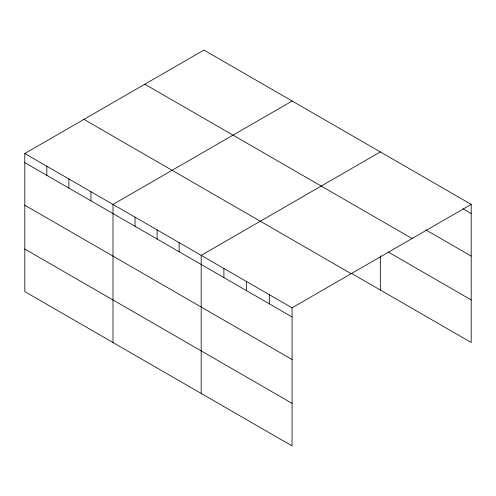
<?xml version="1.0" encoding="UTF-8"?>
<svg xmlns="http://www.w3.org/2000/svg" width="496" height="496" viewBox="0 0 496 496"><rect width="100%" height="100%" fill="white"/><g stroke="black" fill="none" stroke-linecap="round" stroke-linejoin="round"><path stroke-width="0.74" d="M24.8 153.518L292.057 307.818L292.057 445.91L24.8 291.611L24.8 153.518L203.943 50.09L471.2 204.389L471.2 342.482L351.602 273.432M292.138 101.01L112.995 204.439L112.995 342.525M380.333 151.931L201.19 255.353L201.19 393.446M292.057 307.818L471.2 204.389M463.183 208.884L471.2 213.516M425.766 229.84L471.2 256.072M144.826 84.221L412.083 238.52M388.349 252.092L471.2 299.925M83.917 119.387L351.174 273.687M24.8 162.645L292.057 316.944M24.8 205.201L292.057 359.501M24.8 249.048L292.057 403.347M380.333 255.818L380.333 290.017M269.34 294.705L269.34 303.825M246.624 281.585L246.624 290.712M223.907 268.472L223.907 277.593M179.143 242.625L179.143 251.751M157.096 229.896L157.096 239.022M135.042 217.167L135.042 226.288M90.948 191.71L90.948 200.83M68.901 178.975L68.901 188.102M46.847 166.247L46.847 175.373"/></g></svg>
